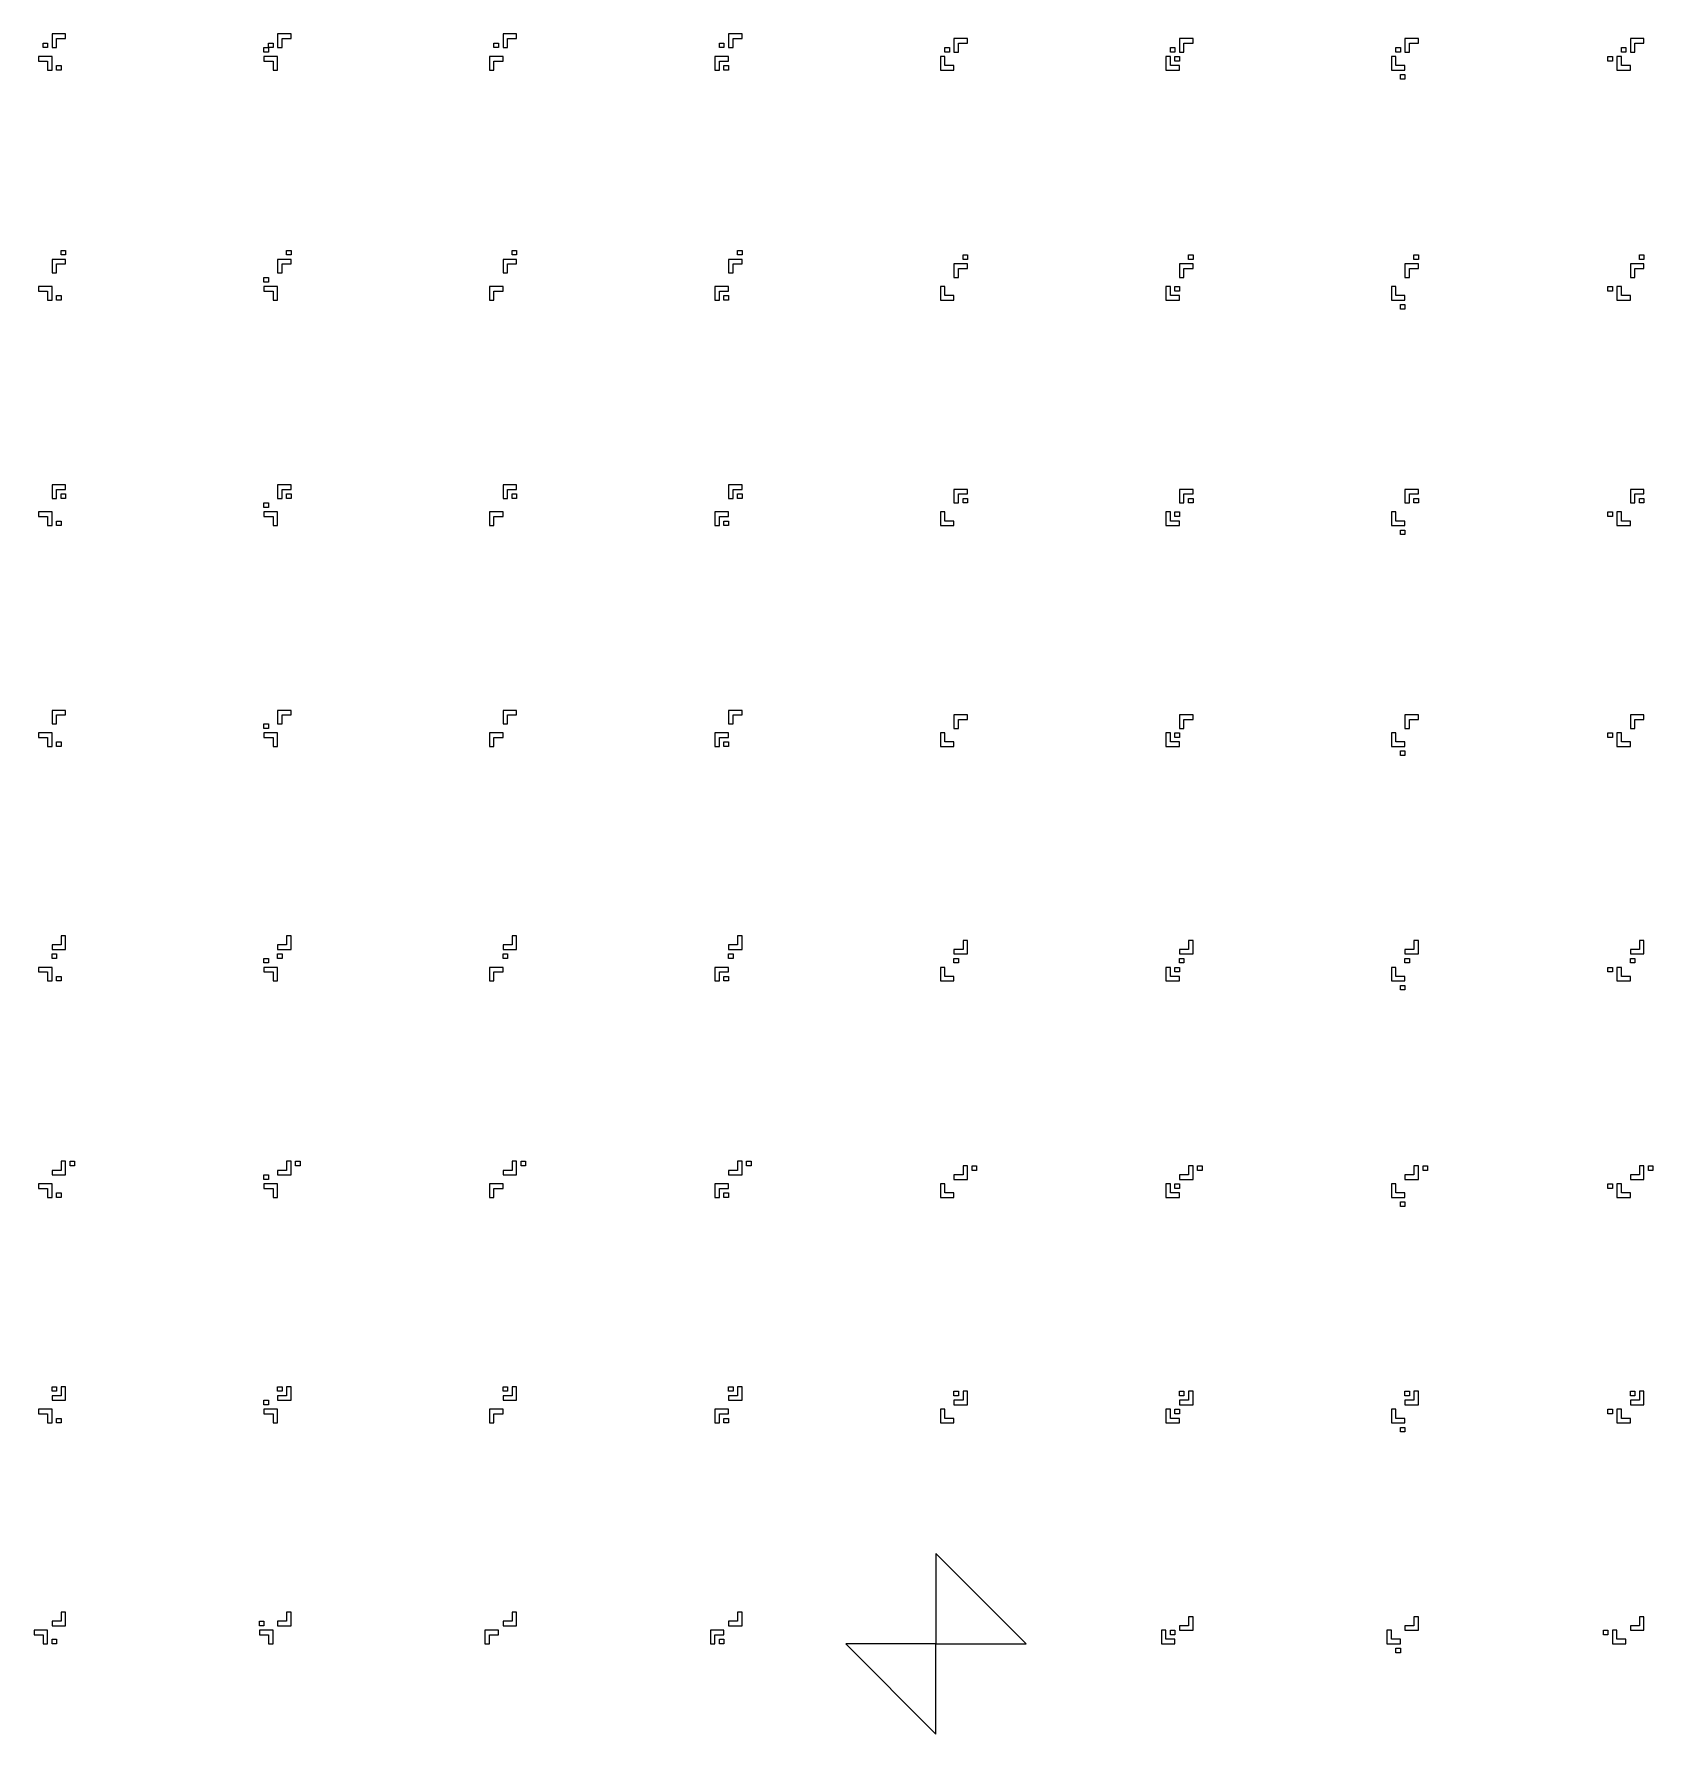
# Model space of a CAD drawing. Extents: x -1486 to 1662, y -1587 to 1493.
# Drawn here: x 154 to 872, y -1587 to -833 of the extents above; entities that cross this region are included whole.
import ezdxf

# ---------------------------------------------------------------- set-up
doc = ezdxf.new("R2010")
doc.units = 0
doc.header["$MEASUREMENT"] = 0
doc.layers.add('255', color=7, linetype='CONTINUOUS')

msp = doc.modelspace()

# ---------------------------------------------------------------- linework, layer by layer
at = {"layer": '255', "color": 7, "linetype": 'Continuous', "ltscale": 0.75, "flags": 128}
for points in [[(164.2798, -835.289225), (168.2798, -835.289225), (168.2798, -833.289225), (162.2798, -833.289225), (162.2798, -839.289225), (164.2798, -839.289225), (164.2798, -835.289225)], [(264.2798, -835.289225), (268.2798, -835.289225), (268.2798, -833.289225), (262.2798, -833.289225), (262.2798, -839.289225), (264.2798, -839.289225), (264.2798, -835.289225)], [(364.2798, -835.289225), (368.2798, -835.289225), (368.2798, -833.289225), (362.2798, -833.289225), (362.2798, -839.289225), (364.2798, -839.289225), (364.2798, -835.289225)], [(464.2798, -835.289225), (468.2798, -835.289225), (468.2798, -833.289225), (462.2798, -833.289225), (462.2798, -839.289225), (464.2798, -839.289225), (464.2798, -835.289225)], [(564.2798, -837.289225), (568.2798, -837.289225), (568.2798, -835.289225), (562.2798, -835.289225), (562.2798, -841.289225), (564.2798, -841.289225), (564.2798, -837.289225)], [(664.2798, -837.289225), (668.2798, -837.289225), (668.2798, -835.289225), (662.2798, -835.289225), (662.2798, -841.289225), (664.2798, -841.289225), (664.2798, -837.289225)], [(764.2798, -837.289225), (768.2798, -837.289225), (768.2798, -835.289225), (762.2798, -835.289225), (762.2798, -841.289225), (764.2798, -841.289225), (764.2798, -837.289225)], [(864.2798, -837.289225), (868.2798, -837.289225), (868.2798, -835.289225), (862.2798, -835.289225), (862.2798, -841.289225), (864.2798, -841.289225), (864.2798, -837.289225)], [(160.2798, -845.289225), (160.2798, -849.289225), (162.2798, -849.289225), (162.2798, -843.289225), (156.2798, -843.289225), (156.2798, -845.289225), (160.2798, -845.289225)], [(158.2798, -837.289225), (160.2798, -837.289225), (160.2798, -839.289225), (158.2798, -839.289225), (158.2798, -837.289225)], [(256.2798, -839.289225), (258.2798, -839.289225), (258.2798, -841.289225), (256.2798, -841.289225), (256.2798, -839.289225)], [(262.2798, -843.289225), (256.2798, -843.289225), (256.2798, -845.289225), (260.2798, -845.289225), (260.2798, -849.289225), (262.2798, -849.289225), (262.2798, -843.289225)], [(258.2798, -837.289225), (260.2798, -837.289225), (260.2798, -839.289225), (258.2798, -839.289225), (258.2798, -837.289225)], [(356.2798, -843.289225), (356.2798, -849.289225), (358.2798, -849.289225), (358.2798, -845.289225), (362.2798, -845.289225), (362.2798, -843.289225), (356.2798, -843.289225)], [(358.2798, -837.289225), (360.2798, -837.289225), (360.2798, -839.289225), (358.2798, -839.289225), (358.2798, -837.289225)], [(458.2798, -845.289225), (462.2798, -845.289225), (462.2798, -843.289225), (456.2798, -843.289225), (456.2798, -849.289225), (458.2798, -849.289225), (458.2798, -845.289225)], [(458.2798, -837.289225), (460.2798, -837.289225), (460.2798, -839.289225), (458.2798, -839.289225), (458.2798, -837.289225)], [(556.2798, -849.289225), (562.2798, -849.289225), (562.2798, -847.289225), (558.2798, -847.289225), (558.2798, -843.289225), (556.2798, -843.289225), (556.2798, -849.289225)], [(558.2798, -839.289225), (560.2798, -839.289225), (560.2798, -841.289225), (558.2798, -841.289225), (558.2798, -839.289225)], [(658.2798, -847.289225), (658.2798, -843.289225), (656.2798, -843.289225), (656.2798, -849.289225), (662.2798, -849.289225), (662.2798, -847.289225), (658.2798, -847.289225)], [(658.2798, -839.289225), (660.2798, -839.289225), (660.2798, -841.289225), (658.2798, -841.289225), (658.2798, -839.289225)], [(660.2798, -843.289225), (662.2798, -843.289225), (662.2798, -845.289225), (660.2798, -845.289225), (660.2798, -843.289225)], [(758.2798, -847.289225), (758.2798, -843.289225), (756.2798, -843.289225), (756.2798, -849.289225), (762.2798, -849.289225), (762.2798, -847.289225), (758.2798, -847.289225)], [(758.2798, -839.289225), (760.2798, -839.289225), (760.2798, -841.289225), (758.2798, -841.289225), (758.2798, -839.289225)], [(852.2798, -843.289225), (854.2798, -843.289225), (854.2798, -845.289225), (852.2798, -845.289225), (852.2798, -843.289225)], [(858.2798, -847.289225), (858.2798, -843.289225), (856.2798, -843.289225), (856.2798, -849.289225), (862.2798, -849.289225), (862.2798, -847.289225), (858.2798, -847.289225)], [(858.2798, -839.289225), (860.2798, -839.289225), (860.2798, -841.289225), (858.2798, -841.289225), (858.2798, -839.289225)], [(164.2798, -847.289225), (166.2798, -847.289225), (166.2798, -849.289225), (164.2798, -849.289225), (164.2798, -847.289225)], [(460.2798, -847.289225), (462.2798, -847.289225), (462.2798, -849.289225), (460.2798, -849.289225), (460.2798, -847.289225)], [(760.2798, -851.289225), (762.2798, -851.289225), (762.2798, -853.289225), (760.2798, -853.289225), (760.2798, -851.289225)], [(162.2798, -933.289225), (162.2798, -939.289225), (164.2798, -939.289225), (164.2798, -935.289225), (168.2798, -935.289225), (168.2798, -933.289225), (162.2798, -933.289225)], [(166.2798, -929.289225), (168.2798, -929.289225), (168.2798, -931.289225), (166.2798, -931.289225), (166.2798, -929.289225)], [(262.2798, -933.289225), (262.2798, -939.289225), (264.2798, -939.289225), (264.2798, -935.289225), (268.2798, -935.289225), (268.2798, -933.289225), (262.2798, -933.289225)], [(266.2798, -929.289225), (268.2798, -929.289225), (268.2798, -931.289225), (266.2798, -931.289225), (266.2798, -929.289225)], [(362.2798, -933.289225), (362.2798, -939.289225), (364.2798, -939.289225), (364.2798, -935.289225), (368.2798, -935.289225), (368.2798, -933.289225), (362.2798, -933.289225)], [(366.2798, -929.289225), (368.2798, -929.289225), (368.2798, -931.289225), (366.2798, -931.289225), (366.2798, -929.289225)], [(462.2798, -933.289225), (462.2798, -939.289225), (464.2798, -939.289225), (464.2798, -935.289225), (468.2798, -935.289225), (468.2798, -933.289225), (462.2798, -933.289225)], [(466.2798, -929.289225), (468.2798, -929.289225), (468.2798, -931.289225), (466.2798, -931.289225), (466.2798, -929.289225)], [(566.2798, -931.289225), (568.2798, -931.289225), (568.2798, -933.289225), (566.2798, -933.289225), (566.2798, -931.289225)], [(666.2798, -931.289225), (668.2798, -931.289225), (668.2798, -933.289225), (666.2798, -933.289225), (666.2798, -931.289225)], [(766.2798, -931.289225), (768.2798, -931.289225), (768.2798, -933.289225), (766.2798, -933.289225), (766.2798, -931.289225)], [(866.2798, -931.289225), (868.2798, -931.289225), (868.2798, -933.289225), (866.2798, -933.289225), (866.2798, -931.289225)], [(256.2798, -941.289225), (258.2798, -941.289225), (258.2798, -943.289225), (256.2798, -943.289225), (256.2798, -941.289225)], [(562.2798, -935.289225), (562.2798, -941.289225), (564.2798, -941.289225), (564.2798, -937.289225), (568.2798, -937.289225), (568.2798, -935.289225), (562.2798, -935.289225)], [(662.2798, -935.289225), (662.2798, -941.289225), (664.2798, -941.289225), (664.2798, -937.289225), (668.2798, -937.289225), (668.2798, -935.289225), (662.2798, -935.289225)], [(762.2798, -935.289225), (762.2798, -941.289225), (764.2798, -941.289225), (764.2798, -937.289225), (768.2798, -937.289225), (768.2798, -935.289225), (762.2798, -935.289225)], [(862.2798, -935.289225), (862.2798, -941.289225), (864.2798, -941.289225), (864.2798, -937.289225), (868.2798, -937.289225), (868.2798, -935.289225), (862.2798, -935.289225)], [(160.2798, -947.289225), (160.2798, -951.289225), (162.2798, -951.289225), (162.2798, -945.289225), (156.2798, -945.289225), (156.2798, -947.289225), (160.2798, -947.289225)], [(164.2798, -949.289225), (166.2798, -949.289225), (166.2798, -951.289225), (164.2798, -951.289225), (164.2798, -949.289225)], [(262.2798, -945.289225), (256.2798, -945.289225), (256.2798, -947.289225), (260.2798, -947.289225), (260.2798, -951.289225), (262.2798, -951.289225), (262.2798, -945.289225)], [(356.2798, -945.289225), (356.2798, -951.289225), (358.2798, -951.289225), (358.2798, -947.289225), (362.2798, -947.289225), (362.2798, -945.289225), (356.2798, -945.289225)], [(458.2798, -947.289225), (462.2798, -947.289225), (462.2798, -945.289225), (456.2798, -945.289225), (456.2798, -951.289225), (458.2798, -951.289225), (458.2798, -947.289225)], [(460.2798, -949.289225), (462.2798, -949.289225), (462.2798, -951.289225), (460.2798, -951.289225), (460.2798, -949.289225)], [(556.2798, -951.289225), (562.2798, -951.289225), (562.2798, -949.289225), (558.2798, -949.289225), (558.2798, -945.289225), (556.2798, -945.289225), (556.2798, -951.289225)], [(658.2798, -949.289225), (658.2798, -945.289225), (656.2798, -945.289225), (656.2798, -951.289225), (662.2798, -951.289225), (662.2798, -949.289225), (658.2798, -949.289225)], [(660.2798, -945.289225), (662.2798, -945.289225), (662.2798, -947.289225), (660.2798, -947.289225), (660.2798, -945.289225)], [(758.2798, -949.289225), (758.2798, -945.289225), (756.2798, -945.289225), (756.2798, -951.289225), (762.2798, -951.289225), (762.2798, -949.289225), (758.2798, -949.289225)], [(852.2798, -945.289225), (854.2798, -945.289225), (854.2798, -947.289225), (852.2798, -947.289225), (852.2798, -945.289225)], [(858.2798, -949.289225), (858.2798, -945.289225), (856.2798, -945.289225), (856.2798, -951.289225), (862.2798, -951.289225), (862.2798, -949.289225), (858.2798, -949.289225)], [(760.2798, -953.289225), (762.2798, -953.289225), (762.2798, -955.289225), (760.2798, -955.289225), (760.2798, -953.289225)], [(164.2798, -1035.289225), (168.2798, -1035.289225), (168.2798, -1033.289225), (162.2798, -1033.289225), (162.2798, -1039.289225), (164.2798, -1039.289225), (164.2798, -1035.289225)], [(166.2798, -1037.289225), (168.2798, -1037.289225), (168.2798, -1039.289225), (166.2798, -1039.289225), (166.2798, -1037.289225)], [(264.2798, -1035.289225), (268.2798, -1035.289225), (268.2798, -1033.289225), (262.2798, -1033.289225), (262.2798, -1039.289225), (264.2798, -1039.289225), (264.2798, -1035.289225)], [(266.2798, -1037.289225), (268.2798, -1037.289225), (268.2798, -1039.289225), (266.2798, -1039.289225), (266.2798, -1037.289225)], [(364.2798, -1035.289225), (368.2798, -1035.289225), (368.2798, -1033.289225), (362.2798, -1033.289225), (362.2798, -1039.289225), (364.2798, -1039.289225), (364.2798, -1035.289225)], [(366.2798, -1037.289225), (368.2798, -1037.289225), (368.2798, -1039.289225), (366.2798, -1039.289225), (366.2798, -1037.289225)], [(464.2798, -1035.289225), (468.2798, -1035.289225), (468.2798, -1033.289225), (462.2798, -1033.289225), (462.2798, -1039.289225), (464.2798, -1039.289225), (464.2798, -1035.289225)], [(466.2798, -1037.289225), (468.2798, -1037.289225), (468.2798, -1039.289225), (466.2798, -1039.289225), (466.2798, -1037.289225)], [(564.2798, -1037.289225), (568.2798, -1037.289225), (568.2798, -1035.289225), (562.2798, -1035.289225), (562.2798, -1041.289225), (564.2798, -1041.289225), (564.2798, -1037.289225)], [(566.2798, -1039.289225), (568.2798, -1039.289225), (568.2798, -1041.289225), (566.2798, -1041.289225), (566.2798, -1039.289225)], [(664.2798, -1037.289225), (668.2798, -1037.289225), (668.2798, -1035.289225), (662.2798, -1035.289225), (662.2798, -1041.289225), (664.2798, -1041.289225), (664.2798, -1037.289225)], [(666.2798, -1039.289225), (668.2798, -1039.289225), (668.2798, -1041.289225), (666.2798, -1041.289225), (666.2798, -1039.289225)], [(764.2798, -1037.289225), (768.2798, -1037.289225), (768.2798, -1035.289225), (762.2798, -1035.289225), (762.2798, -1041.289225), (764.2798, -1041.289225), (764.2798, -1037.289225)], [(766.2798, -1039.289225), (768.2798, -1039.289225), (768.2798, -1041.289225), (766.2798, -1041.289225), (766.2798, -1039.289225)], [(864.2798, -1037.289225), (868.2798, -1037.289225), (868.2798, -1035.289225), (862.2798, -1035.289225), (862.2798, -1041.289225), (864.2798, -1041.289225), (864.2798, -1037.289225)], [(866.2798, -1039.289225), (868.2798, -1039.289225), (868.2798, -1041.289225), (866.2798, -1041.289225), (866.2798, -1039.289225)], [(160.2798, -1047.289225), (160.2798, -1051.289225), (162.2798, -1051.289225), (162.2798, -1045.289225), (156.2798, -1045.289225), (156.2798, -1047.289225), (160.2798, -1047.289225)], [(256.2798, -1041.289225), (258.2798, -1041.289225), (258.2798, -1043.289225), (256.2798, -1043.289225), (256.2798, -1041.289225)], [(262.2798, -1045.289225), (256.2798, -1045.289225), (256.2798, -1047.289225), (260.2798, -1047.289225), (260.2798, -1051.289225), (262.2798, -1051.289225), (262.2798, -1045.289225)], [(356.2798, -1045.289225), (356.2798, -1051.289225), (358.2798, -1051.289225), (358.2798, -1047.289225), (362.2798, -1047.289225), (362.2798, -1045.289225), (356.2798, -1045.289225)], [(458.2798, -1047.289225), (462.2798, -1047.289225), (462.2798, -1045.289225), (456.2798, -1045.289225), (456.2798, -1051.289225), (458.2798, -1051.289225), (458.2798, -1047.289225)], [(556.2798, -1051.289225), (562.2798, -1051.289225), (562.2798, -1049.289225), (558.2798, -1049.289225), (558.2798, -1045.289225), (556.2798, -1045.289225), (556.2798, -1051.289225)], [(658.2798, -1049.289225), (658.2798, -1045.289225), (656.2798, -1045.289225), (656.2798, -1051.289225), (662.2798, -1051.289225), (662.2798, -1049.289225), (658.2798, -1049.289225)], [(660.2798, -1045.289225), (662.2798, -1045.289225), (662.2798, -1047.289225), (660.2798, -1047.289225), (660.2798, -1045.289225)], [(758.2798, -1049.289225), (758.2798, -1045.289225), (756.2798, -1045.289225), (756.2798, -1051.289225), (762.2798, -1051.289225), (762.2798, -1049.289225), (758.2798, -1049.289225)], [(852.2798, -1045.289225), (854.2798, -1045.289225), (854.2798, -1047.289225), (852.2798, -1047.289225), (852.2798, -1045.289225)], [(858.2798, -1049.289225), (858.2798, -1045.289225), (856.2798, -1045.289225), (856.2798, -1051.289225), (862.2798, -1051.289225), (862.2798, -1049.289225), (858.2798, -1049.289225)], [(164.2798, -1049.289225), (166.2798, -1049.289225), (166.2798, -1051.289225), (164.2798, -1051.289225), (164.2798, -1049.289225)], [(460.2798, -1049.289225), (462.2798, -1049.289225), (462.2798, -1051.289225), (460.2798, -1051.289225), (460.2798, -1049.289225)], [(760.2798, -1053.289225), (762.2798, -1053.289225), (762.2798, -1055.289225), (760.2798, -1055.289225), (760.2798, -1053.289225)], [(162.2798, -1133.289225), (162.2798, -1139.289225), (164.2798, -1139.289225), (164.2798, -1135.289225), (168.2798, -1135.289225), (168.2798, -1133.289225), (162.2798, -1133.289225)], [(262.2798, -1133.289225), (262.2798, -1139.289225), (264.2798, -1139.289225), (264.2798, -1135.289225), (268.2798, -1135.289225), (268.2798, -1133.289225), (262.2798, -1133.289225)], [(362.2798, -1133.289225), (362.2798, -1139.289225), (364.2798, -1139.289225), (364.2798, -1135.289225), (368.2798, -1135.289225), (368.2798, -1133.289225), (362.2798, -1133.289225)], [(462.2798, -1133.289225), (462.2798, -1139.289225), (464.2798, -1139.289225), (464.2798, -1135.289225), (468.2798, -1135.289225), (468.2798, -1133.289225), (462.2798, -1133.289225)], [(562.2798, -1135.289225), (562.2798, -1141.289225), (564.2798, -1141.289225), (564.2798, -1137.289225), (568.2798, -1137.289225), (568.2798, -1135.289225), (562.2798, -1135.289225)], [(662.2798, -1135.289225), (662.2798, -1141.289225), (664.2798, -1141.289225), (664.2798, -1137.289225), (668.2798, -1137.289225), (668.2798, -1135.289225), (662.2798, -1135.289225)], [(762.2798, -1135.289225), (762.2798, -1141.289225), (764.2798, -1141.289225), (764.2798, -1137.289225), (768.2798, -1137.289225), (768.2798, -1135.289225), (762.2798, -1135.289225)], [(862.2798, -1135.289225), (862.2798, -1141.289225), (864.2798, -1141.289225), (864.2798, -1137.289225), (868.2798, -1137.289225), (868.2798, -1135.289225), (862.2798, -1135.289225)], [(160.2798, -1145.289225), (160.2798, -1149.289225), (162.2798, -1149.289225), (162.2798, -1143.289225), (156.2798, -1143.289225), (156.2798, -1145.289225), (160.2798, -1145.289225)], [(256.2798, -1139.289225), (258.2798, -1139.289225), (258.2798, -1141.289225), (256.2798, -1141.289225), (256.2798, -1139.289225)], [(262.2798, -1143.289225), (256.2798, -1143.289225), (256.2798, -1145.289225), (260.2798, -1145.289225), (260.2798, -1149.289225), (262.2798, -1149.289225), (262.2798, -1143.289225)], [(356.2798, -1143.289225), (356.2798, -1149.289225), (358.2798, -1149.289225), (358.2798, -1145.289225), (362.2798, -1145.289225), (362.2798, -1143.289225), (356.2798, -1143.289225)], [(458.2798, -1145.289225), (462.2798, -1145.289225), (462.2798, -1143.289225), (456.2798, -1143.289225), (456.2798, -1149.289225), (458.2798, -1149.289225), (458.2798, -1145.289225)], [(556.2798, -1149.289225), (562.2798, -1149.289225), (562.2798, -1147.289225), (558.2798, -1147.289225), (558.2798, -1143.289225), (556.2798, -1143.289225), (556.2798, -1149.289225)], [(658.2798, -1147.289225), (658.2798, -1143.289225), (656.2798, -1143.289225), (656.2798, -1149.289225), (662.2798, -1149.289225), (662.2798, -1147.289225), (658.2798, -1147.289225)], [(660.2798, -1143.289225), (662.2798, -1143.289225), (662.2798, -1145.289225), (660.2798, -1145.289225), (660.2798, -1143.289225)], [(758.2798, -1147.289225), (758.2798, -1143.289225), (756.2798, -1143.289225), (756.2798, -1149.289225), (762.2798, -1149.289225), (762.2798, -1147.289225), (758.2798, -1147.289225)], [(852.2798, -1143.289225), (854.2798, -1143.289225), (854.2798, -1145.289225), (852.2798, -1145.289225), (852.2798, -1143.289225)], [(858.2798, -1147.289225), (858.2798, -1143.289225), (856.2798, -1143.289225), (856.2798, -1149.289225), (862.2798, -1149.289225), (862.2798, -1147.289225), (858.2798, -1147.289225)], [(164.2798, -1147.289225), (166.2798, -1147.289225), (166.2798, -1149.289225), (164.2798, -1149.289225), (164.2798, -1147.289225)], [(460.2798, -1147.289225), (462.2798, -1147.289225), (462.2798, -1149.289225), (460.2798, -1149.289225), (460.2798, -1147.289225)], [(760.2798, -1151.289225), (762.2798, -1151.289225), (762.2798, -1153.289225), (760.2798, -1153.289225), (760.2798, -1151.289225)], [(168.2798, -1239.289225), (168.2798, -1233.289225), (166.2798, -1233.289225), (166.2798, -1237.289225), (162.2798, -1237.289225), (162.2798, -1239.289225), (168.2798, -1239.289225)], [(268.2798, -1239.289225), (268.2798, -1233.289225), (266.2798, -1233.289225), (266.2798, -1237.289225), (262.2798, -1237.289225), (262.2798, -1239.289225), (268.2798, -1239.289225)], [(368.2798, -1239.289225), (368.2798, -1233.289225), (366.2798, -1233.289225), (366.2798, -1237.289225), (362.2798, -1237.289225), (362.2798, -1239.289225), (368.2798, -1239.289225)], [(468.2798, -1239.289225), (468.2798, -1233.289225), (466.2798, -1233.289225), (466.2798, -1237.289225), (462.2798, -1237.289225), (462.2798, -1239.289225), (468.2798, -1239.289225)], [(568.2798, -1241.289225), (568.2798, -1235.289225), (566.2798, -1235.289225), (566.2798, -1239.289225), (562.2798, -1239.289225), (562.2798, -1241.289225), (568.2798, -1241.289225)], [(668.2798, -1241.289225), (668.2798, -1235.289225), (666.2798, -1235.289225), (666.2798, -1239.289225), (662.2798, -1239.289225), (662.2798, -1241.289225), (668.2798, -1241.289225)], [(768.2798, -1241.289225), (768.2798, -1235.289225), (766.2798, -1235.289225), (766.2798, -1239.289225), (762.2798, -1239.289225), (762.2798, -1241.289225), (768.2798, -1241.289225)], [(868.2798, -1241.289225), (868.2798, -1235.289225), (866.2798, -1235.289225), (866.2798, -1239.289225), (862.2798, -1239.289225), (862.2798, -1241.289225), (868.2798, -1241.289225)], [(162.2798, -1241.289225), (164.2798, -1241.289225), (164.2798, -1243.289225), (162.2798, -1243.289225), (162.2798, -1241.289225)], [(256.2798, -1243.289225), (258.2798, -1243.289225), (258.2798, -1245.289225), (256.2798, -1245.289225), (256.2798, -1243.289225)], [(262.2798, -1241.289225), (264.2798, -1241.289225), (264.2798, -1243.289225), (262.2798, -1243.289225), (262.2798, -1241.289225)], [(362.2798, -1241.289225), (364.2798, -1241.289225), (364.2798, -1243.289225), (362.2798, -1243.289225), (362.2798, -1241.289225)], [(462.2798, -1241.289225), (464.2798, -1241.289225), (464.2798, -1243.289225), (462.2798, -1243.289225), (462.2798, -1241.289225)], [(562.2798, -1243.289225), (564.2798, -1243.289225), (564.2798, -1245.289225), (562.2798, -1245.289225), (562.2798, -1243.289225)], [(662.2798, -1243.289225), (664.2798, -1243.289225), (664.2798, -1245.289225), (662.2798, -1245.289225), (662.2798, -1243.289225)], [(762.2798, -1243.289225), (764.2798, -1243.289225), (764.2798, -1245.289225), (762.2798, -1245.289225), (762.2798, -1243.289225)], [(862.2798, -1243.289225), (864.2798, -1243.289225), (864.2798, -1245.289225), (862.2798, -1245.289225), (862.2798, -1243.289225)], [(160.2798, -1249.289225), (160.2798, -1253.289225), (162.2798, -1253.289225), (162.2798, -1247.289225), (156.2798, -1247.289225), (156.2798, -1249.289225), (160.2798, -1249.289225)], [(164.2798, -1251.289225), (166.2798, -1251.289225), (166.2798, -1253.289225), (164.2798, -1253.289225), (164.2798, -1251.289225)], [(262.2798, -1247.289225), (256.2798, -1247.289225), (256.2798, -1249.289225), (260.2798, -1249.289225), (260.2798, -1253.289225), (262.2798, -1253.289225), (262.2798, -1247.289225)], [(356.2798, -1247.289225), (356.2798, -1253.289225), (358.2798, -1253.289225), (358.2798, -1249.289225), (362.2798, -1249.289225), (362.2798, -1247.289225), (356.2798, -1247.289225)], [(458.2798, -1249.289225), (462.2798, -1249.289225), (462.2798, -1247.289225), (456.2798, -1247.289225), (456.2798, -1253.289225), (458.2798, -1253.289225), (458.2798, -1249.289225)], [(460.2798, -1251.289225), (462.2798, -1251.289225), (462.2798, -1253.289225), (460.2798, -1253.289225), (460.2798, -1251.289225)], [(556.2798, -1253.289225), (562.2798, -1253.289225), (562.2798, -1251.289225), (558.2798, -1251.289225), (558.2798, -1247.289225), (556.2798, -1247.289225), (556.2798, -1253.289225)], [(658.2798, -1251.289225), (658.2798, -1247.289225), (656.2798, -1247.289225), (656.2798, -1253.289225), (662.2798, -1253.289225), (662.2798, -1251.289225), (658.2798, -1251.289225)], [(660.2798, -1247.289225), (662.2798, -1247.289225), (662.2798, -1249.289225), (660.2798, -1249.289225), (660.2798, -1247.289225)], [(758.2798, -1251.289225), (758.2798, -1247.289225), (756.2798, -1247.289225), (756.2798, -1253.289225), (762.2798, -1253.289225), (762.2798, -1251.289225), (758.2798, -1251.289225)], [(852.2798, -1247.289225), (854.2798, -1247.289225), (854.2798, -1249.289225), (852.2798, -1249.289225), (852.2798, -1247.289225)], [(858.2798, -1251.289225), (858.2798, -1247.289225), (856.2798, -1247.289225), (856.2798, -1253.289225), (862.2798, -1253.289225), (862.2798, -1251.289225), (858.2798, -1251.289225)], [(760.2798, -1255.289225), (762.2798, -1255.289225), (762.2798, -1257.289225), (760.2798, -1257.289225), (760.2798, -1255.289225)], [(168.2798, -1339.289225), (168.2798, -1333.289225), (166.2798, -1333.289225), (166.2798, -1337.289225), (162.2798, -1337.289225), (162.2798, -1339.289225), (168.2798, -1339.289225)], [(170.2798, -1333.289225), (172.2798, -1333.289225), (172.2798, -1335.289225), (170.2798, -1335.289225), (170.2798, -1333.289225)], [(268.2798, -1339.289225), (268.2798, -1333.289225), (266.2798, -1333.289225), (266.2798, -1337.289225), (262.2798, -1337.289225), (262.2798, -1339.289225), (268.2798, -1339.289225)], [(270.2798, -1333.289225), (272.2798, -1333.289225), (272.2798, -1335.289225), (270.2798, -1335.289225), (270.2798, -1333.289225)], [(368.2798, -1339.289225), (368.2798, -1333.289225), (366.2798, -1333.289225), (366.2798, -1337.289225), (362.2798, -1337.289225), (362.2798, -1339.289225), (368.2798, -1339.289225)], [(370.2798, -1333.289225), (372.2798, -1333.289225), (372.2798, -1335.289225), (370.2798, -1335.289225), (370.2798, -1333.289225)], [(468.2798, -1339.289225), (468.2798, -1333.289225), (466.2798, -1333.289225), (466.2798, -1337.289225), (462.2798, -1337.289225), (462.2798, -1339.289225), (468.2798, -1339.289225)], [(470.2798, -1333.289225), (472.2798, -1333.289225), (472.2798, -1335.289225), (470.2798, -1335.289225), (470.2798, -1333.289225)], [(256.2798, -1339.289225), (258.2798, -1339.289225), (258.2798, -1341.289225), (256.2798, -1341.289225), (256.2798, -1339.289225)], [(568.2798, -1341.289225), (568.2798, -1335.289225), (566.2798, -1335.289225), (566.2798, -1339.289225), (562.2798, -1339.289225), (562.2798, -1341.289225), (568.2798, -1341.289225)], [(570.2798, -1335.289225), (572.2798, -1335.289225), (572.2798, -1337.289225), (570.2798, -1337.289225), (570.2798, -1335.289225)], [(668.2798, -1341.289225), (668.2798, -1335.289225), (666.2798, -1335.289225), (666.2798, -1339.289225), (662.2798, -1339.289225), (662.2798, -1341.289225), (668.2798, -1341.289225)], [(670.2798, -1335.289225), (672.2798, -1335.289225), (672.2798, -1337.289225), (670.2798, -1337.289225), (670.2798, -1335.289225)], [(768.2798, -1341.289225), (768.2798, -1335.289225), (766.2798, -1335.289225), (766.2798, -1339.289225), (762.2798, -1339.289225), (762.2798, -1341.289225), (768.2798, -1341.289225)], [(770.2798, -1335.289225), (772.2798, -1335.289225), (772.2798, -1337.289225), (770.2798, -1337.289225), (770.2798, -1335.289225)], [(868.2798, -1341.289225), (868.2798, -1335.289225), (866.2798, -1335.289225), (866.2798, -1339.289225), (862.2798, -1339.289225), (862.2798, -1341.289225), (868.2798, -1341.289225)], [(870.2798, -1335.289225), (872.2798, -1335.289225), (872.2798, -1337.289225), (870.2798, -1337.289225), (870.2798, -1335.289225)], [(160.2798, -1345.289225), (160.2798, -1349.289225), (162.2798, -1349.289225), (162.2798, -1343.289225), (156.2798, -1343.289225), (156.2798, -1345.289225), (160.2798, -1345.289225)], [(164.2798, -1347.289225), (166.2798, -1347.289225), (166.2798, -1349.289225), (164.2798, -1349.289225), (164.2798, -1347.289225)], [(262.2798, -1343.289225), (256.2798, -1343.289225), (256.2798, -1345.289225), (260.2798, -1345.289225), (260.2798, -1349.289225), (262.2798, -1349.289225), (262.2798, -1343.289225)], [(356.2798, -1343.289225), (356.2798, -1349.289225), (358.2798, -1349.289225), (358.2798, -1345.289225), (362.2798, -1345.289225), (362.2798, -1343.289225), (356.2798, -1343.289225)], [(458.2798, -1345.289225), (462.2798, -1345.289225), (462.2798, -1343.289225), (456.2798, -1343.289225), (456.2798, -1349.289225), (458.2798, -1349.289225), (458.2798, -1345.289225)], [(460.2798, -1347.289225), (462.2798, -1347.289225), (462.2798, -1349.289225), (460.2798, -1349.289225), (460.2798, -1347.289225)], [(556.2798, -1349.289225), (562.2798, -1349.289225), (562.2798, -1347.289225), (558.2798, -1347.289225), (558.2798, -1343.289225), (556.2798, -1343.289225), (556.2798, -1349.289225)], [(658.2798, -1347.289225), (658.2798, -1343.289225), (656.2798, -1343.289225), (656.2798, -1349.289225), (662.2798, -1349.289225), (662.2798, -1347.289225), (658.2798, -1347.289225)], [(660.2798, -1343.289225), (662.2798, -1343.289225), (662.2798, -1345.289225), (660.2798, -1345.289225), (660.2798, -1343.289225)], [(758.2798, -1347.289225), (758.2798, -1343.289225), (756.2798, -1343.289225), (756.2798, -1349.289225), (762.2798, -1349.289225), (762.2798, -1347.289225), (758.2798, -1347.289225)], [(852.2798, -1343.289225), (854.2798, -1343.289225), (854.2798, -1345.289225), (852.2798, -1345.289225), (852.2798, -1343.289225)], [(858.2798, -1347.289225), (858.2798, -1343.289225), (856.2798, -1343.289225), (856.2798, -1349.289225), (862.2798, -1349.289225), (862.2798, -1347.289225), (858.2798, -1347.289225)], [(760.2798, -1351.289225), (762.2798, -1351.289225), (762.2798, -1353.289225), (760.2798, -1353.289225), (760.2798, -1351.289225)], [(168.2798, -1439.289225), (168.2798, -1433.289225), (166.2798, -1433.289225), (166.2798, -1437.289225), (162.2798, -1437.289225), (162.2798, -1439.289225), (168.2798, -1439.289225)], [(162.2798, -1433.289225), (164.2798, -1433.289225), (164.2798, -1435.289225), (162.2798, -1435.289225), (162.2798, -1433.289225)], [(256.2798, -1439.289225), (258.2798, -1439.289225), (258.2798, -1441.289225), (256.2798, -1441.289225), (256.2798, -1439.289225)], [(268.2798, -1439.289225), (268.2798, -1433.289225), (266.2798, -1433.289225), (266.2798, -1437.289225), (262.2798, -1437.289225), (262.2798, -1439.289225), (268.2798, -1439.289225)], [(262.2798, -1433.289225), (264.2798, -1433.289225), (264.2798, -1435.289225), (262.2798, -1435.289225), (262.2798, -1433.289225)], [(368.2798, -1439.289225), (368.2798, -1433.289225), (366.2798, -1433.289225), (366.2798, -1437.289225), (362.2798, -1437.289225), (362.2798, -1439.289225), (368.2798, -1439.289225)], [(362.2798, -1433.289225), (364.2798, -1433.289225), (364.2798, -1435.289225), (362.2798, -1435.289225), (362.2798, -1433.289225)], [(468.2798, -1439.289225), (468.2798, -1433.289225), (466.2798, -1433.289225), (466.2798, -1437.289225), (462.2798, -1437.289225), (462.2798, -1439.289225), (468.2798, -1439.289225)], [(462.2798, -1433.289225), (464.2798, -1433.289225), (464.2798, -1435.289225), (462.2798, -1435.289225), (462.2798, -1433.289225)], [(568.2798, -1441.289225), (568.2798, -1435.289225), (566.2798, -1435.289225), (566.2798, -1439.289225), (562.2798, -1439.289225), (562.2798, -1441.289225), (568.2798, -1441.289225)], [(562.2798, -1435.289225), (564.2798, -1435.289225), (564.2798, -1437.289225), (562.2798, -1437.289225), (562.2798, -1435.289225)], [(668.2798, -1441.289225), (668.2798, -1435.289225), (666.2798, -1435.289225), (666.2798, -1439.289225), (662.2798, -1439.289225), (662.2798, -1441.289225), (668.2798, -1441.289225)], [(662.2798, -1435.289225), (664.2798, -1435.289225), (664.2798, -1437.289225), (662.2798, -1437.289225), (662.2798, -1435.289225)], [(768.2798, -1441.289225), (768.2798, -1435.289225), (766.2798, -1435.289225), (766.2798, -1439.289225), (762.2798, -1439.289225), (762.2798, -1441.289225), (768.2798, -1441.289225)], [(762.2798, -1435.289225), (764.2798, -1435.289225), (764.2798, -1437.289225), (762.2798, -1437.289225), (762.2798, -1435.289225)], [(868.2798, -1441.289225), (868.2798, -1435.289225), (866.2798, -1435.289225), (866.2798, -1439.289225), (862.2798, -1439.289225), (862.2798, -1441.289225), (868.2798, -1441.289225)], [(862.2798, -1435.289225), (864.2798, -1435.289225), (864.2798, -1437.289225), (862.2798, -1437.289225), (862.2798, -1435.289225)], [(160.2798, -1445.289225), (160.2798, -1449.289225), (162.2798, -1449.289225), (162.2798, -1443.289225), (156.2798, -1443.289225), (156.2798, -1445.289225), (160.2798, -1445.289225)], [(164.2798, -1447.289225), (166.2798, -1447.289225), (166.2798, -1449.289225), (164.2798, -1449.289225), (164.2798, -1447.289225)], [(262.2798, -1443.289225), (256.2798, -1443.289225), (256.2798, -1445.289225), (260.2798, -1445.289225), (260.2798, -1449.289225), (262.2798, -1449.289225), (262.2798, -1443.289225)], [(356.2798, -1443.289225), (356.2798, -1449.289225), (358.2798, -1449.289225), (358.2798, -1445.289225), (362.2798, -1445.289225), (362.2798, -1443.289225), (356.2798, -1443.289225)], [(458.2798, -1445.289225), (462.2798, -1445.289225), (462.2798, -1443.289225), (456.2798, -1443.289225), (456.2798, -1449.289225), (458.2798, -1449.289225), (458.2798, -1445.289225)], [(460.2798, -1447.289225), (462.2798, -1447.289225), (462.2798, -1449.289225), (460.2798, -1449.289225), (460.2798, -1447.289225)], [(556.2798, -1449.289225), (562.2798, -1449.289225), (562.2798, -1447.289225), (558.2798, -1447.289225), (558.2798, -1443.289225), (556.2798, -1443.289225), (556.2798, -1449.289225)], [(658.2798, -1447.289225), (658.2798, -1443.289225), (656.2798, -1443.289225), (656.2798, -1449.289225), (662.2798, -1449.289225), (662.2798, -1447.289225), (658.2798, -1447.289225)], [(660.2798, -1443.289225), (662.2798, -1443.289225), (662.2798, -1445.289225), (660.2798, -1445.289225), (660.2798, -1443.289225)], [(758.2798, -1447.289225), (758.2798, -1443.289225), (756.2798, -1443.289225), (756.2798, -1449.289225), (762.2798, -1449.289225), (762.2798, -1447.289225), (758.2798, -1447.289225)], [(852.2798, -1443.289225), (854.2798, -1443.289225), (854.2798, -1445.289225), (852.2798, -1445.289225), (852.2798, -1443.289225)], [(858.2798, -1447.289225), (858.2798, -1443.289225), (856.2798, -1443.289225), (856.2798, -1449.289225), (862.2798, -1449.289225), (862.2798, -1447.289225), (858.2798, -1447.289225)], [(760.2798, -1451.289225), (762.2798, -1451.289225), (762.2798, -1453.289225), (760.2798, -1453.289225), (760.2798, -1451.289225)], [(554.2798, -1547.289225), (554.2798, -1547.289225), (594.2798, -1547.289225), (594.2798, -1547.289225), (594.2798, -1547.289225), (554.2798, -1507.289225), (554.2798, -1507.289225), (554.2798, -1547.289225)], [(166.2798, -1537.289225), (162.2798, -1537.289225), (162.2798, -1539.289225), (168.2798, -1539.289225), (168.2798, -1533.289225), (166.2798, -1533.289225), (166.2798, -1537.289225)], [(254.2798, -1537.289225), (256.2798, -1537.289225), (256.2798, -1539.289225), (254.2798, -1539.289225), (254.2798, -1537.289225)], [(266.2798, -1537.289225), (262.2798, -1537.289225), (262.2798, -1539.289225), (268.2798, -1539.289225), (268.2798, -1533.289225), (266.2798, -1533.289225), (266.2798, -1537.289225)], [(366.2798, -1537.289225), (362.2798, -1537.289225), (362.2798, -1539.289225), (368.2798, -1539.289225), (368.2798, -1533.289225), (366.2798, -1533.289225), (366.2798, -1537.289225)], [(466.2798, -1537.289225), (462.2798, -1537.289225), (462.2798, -1539.289225), (468.2798, -1539.289225), (468.2798, -1533.289225), (466.2798, -1533.289225), (466.2798, -1537.289225)], [(666.2798, -1539.289225), (662.2798, -1539.289225), (662.2798, -1541.289225), (668.2798, -1541.289225), (668.2798, -1535.289225), (666.2798, -1535.289225), (666.2798, -1539.289225)], [(766.2798, -1539.289225), (762.2798, -1539.289225), (762.2798, -1541.289225), (768.2798, -1541.289225), (768.2798, -1535.289225), (766.2798, -1535.289225), (766.2798, -1539.289225)], [(866.2798, -1539.289225), (862.2798, -1539.289225), (862.2798, -1541.289225), (868.2798, -1541.289225), (868.2798, -1535.289225), (866.2798, -1535.289225), (866.2798, -1539.289225)], [(158.2798, -1543.289225), (158.2798, -1547.289225), (160.2798, -1547.289225), (160.2798, -1541.289225), (154.2798, -1541.289225), (154.2798, -1543.289225), (158.2798, -1543.289225)], [(162.2798, -1545.289225), (164.2798, -1545.289225), (164.2798, -1547.289225), (162.2798, -1547.289225), (162.2798, -1545.289225)], [(260.2798, -1541.289225), (254.2798, -1541.289225), (254.2798, -1543.289225), (258.2798, -1543.289225), (258.2798, -1547.289225), (260.2798, -1547.289225), (260.2798, -1541.289225)], [(354.2798, -1541.289225), (354.2798, -1547.289225), (356.2798, -1547.289225), (356.2798, -1543.289225), (360.2798, -1543.289225), (360.2798, -1541.289225), (354.2798, -1541.289225)], [(456.2798, -1543.289225), (460.2798, -1543.289225), (460.2798, -1541.289225), (454.2798, -1541.289225), (454.2798, -1547.289225), (456.2798, -1547.289225), (456.2798, -1543.289225)], [(458.2798, -1545.289225), (460.2798, -1545.289225), (460.2798, -1547.289225), (458.2798, -1547.289225), (458.2798, -1545.289225)], [(656.2798, -1545.289225), (656.2798, -1541.289225), (654.2798, -1541.289225), (654.2798, -1547.289225), (660.2798, -1547.289225), (660.2798, -1545.289225), (656.2798, -1545.289225)], [(658.2798, -1541.289225), (660.2798, -1541.289225), (660.2798, -1543.289225), (658.2798, -1543.289225), (658.2798, -1541.289225)], [(756.2798, -1545.289225), (756.2798, -1541.289225), (754.2798, -1541.289225), (754.2798, -1547.289225), (760.2798, -1547.289225), (760.2798, -1545.289225), (756.2798, -1545.289225)], [(850.2798, -1541.289225), (852.2798, -1541.289225), (852.2798, -1543.289225), (850.2798, -1543.289225), (850.2798, -1541.289225)], [(856.2798, -1545.289225), (856.2798, -1541.289225), (854.2798, -1541.289225), (854.2798, -1547.289225), (860.2798, -1547.289225), (860.2798, -1545.289225), (856.2798, -1545.289225)], [(758.2798, -1549.289225), (760.2798, -1549.289225), (760.2798, -1551.289225), (758.2798, -1551.289225), (758.2798, -1549.289225)]]:
    msp.add_lwpolyline(points, close=True, dxfattribs=at)
at = {"layer": '255', "color": 7, "linetype": 'Continuous', "ltscale": 2, "flags": 128}
msp.add_lwpolyline([(554.2798, -1547.289225), (514.2798, -1547.289225), (514.2798, -1547.289225), (554.2798, -1587.289225), (554.2798, -1587.289225), (554.2798, -1587.289225), (554.2798, -1547.289225)], close=True, dxfattribs=at)

doc.saveas('drawing.dxf')
